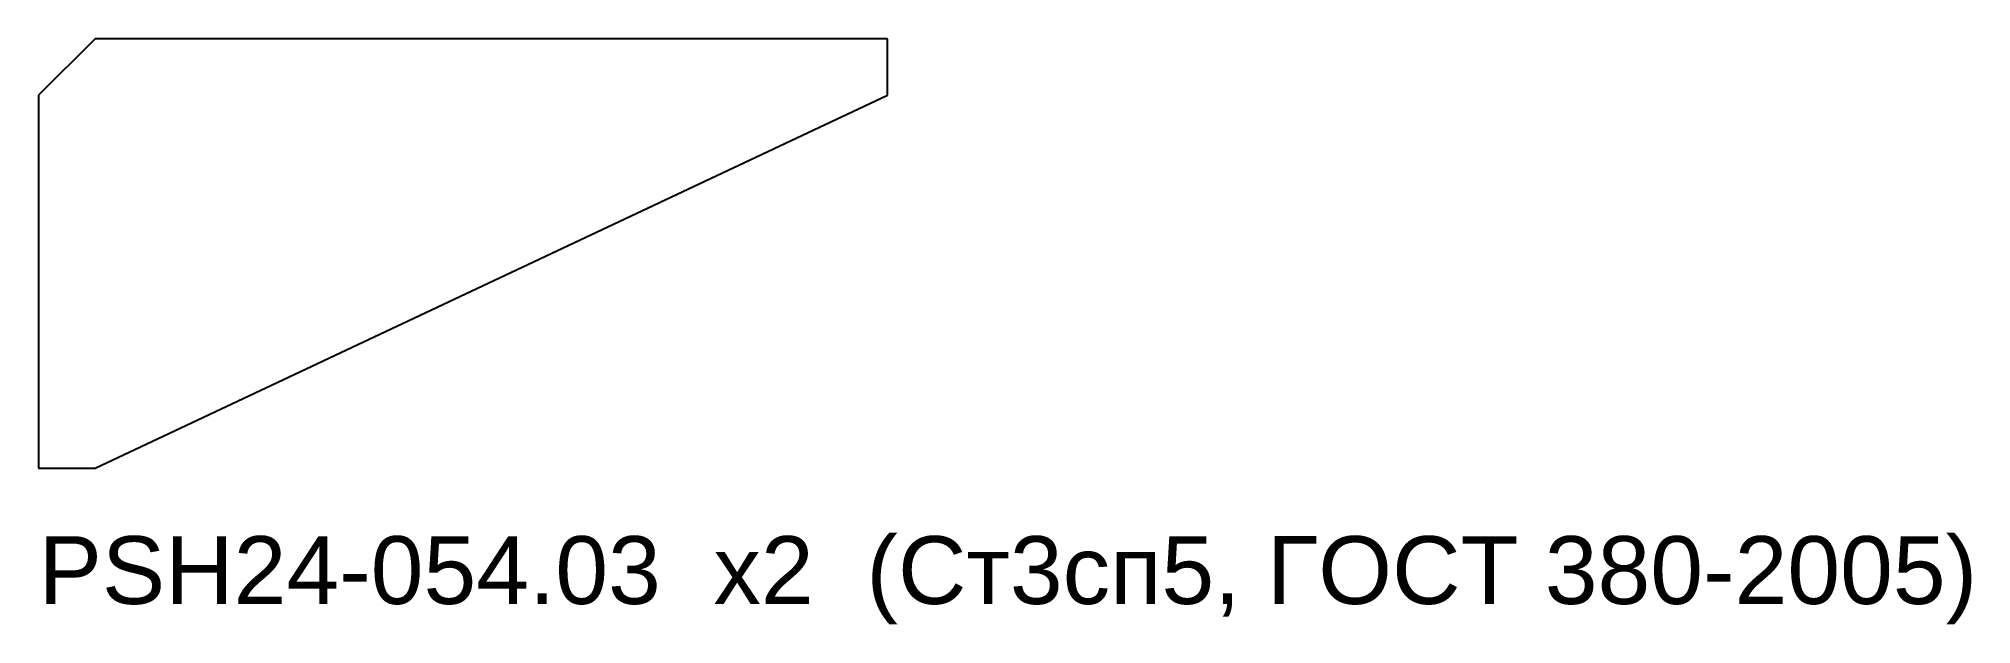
# Model space of a CAD drawing. Header units: millimetres. Extents: x -32 to 139, y -39 to 13.
import ezdxf

# ---------------------------------------------------------------- set-up
doc = ezdxf.new("R2010")
doc.units = ezdxf.units.MM
doc.layers.add('CUT', color=1, linetype='Continuous')
doc.layers.add('MARK', color=5, linetype='Continuous')
doc.styles.add('GOST', font='Arial')

msp = doc.modelspace()

# ---------------------------------------------------------------- linework, layer by layer
at = {"layer": 'CUT'}
for p, q in [((-26.91, 13.13), (-31.91, 8.13)), ((43.09, 13.13), (-26.91, 13.13)), ((43.09, 8.13), (43.09, 13.13)), ((-31.91, 8.13), (-31.91, -24.87)), ((-26.91, -24.87), (43.09, 8.13)), ((-31.91, -24.87), (-26.91, -24.87))]:
    msp.add_line(p, q, dxfattribs=at)

# ---------------------------------------------------------------- texts
at = {"layer": 'MARK', "style": 'GOST'}
msp.add_text('PSH24-054.03  x2  (Ст3сп5, ГОСТ 380-2005)', height=6, dxfattribs=at).set_placement((-31.91, -36.87))

doc.saveas('drawing.dxf')
